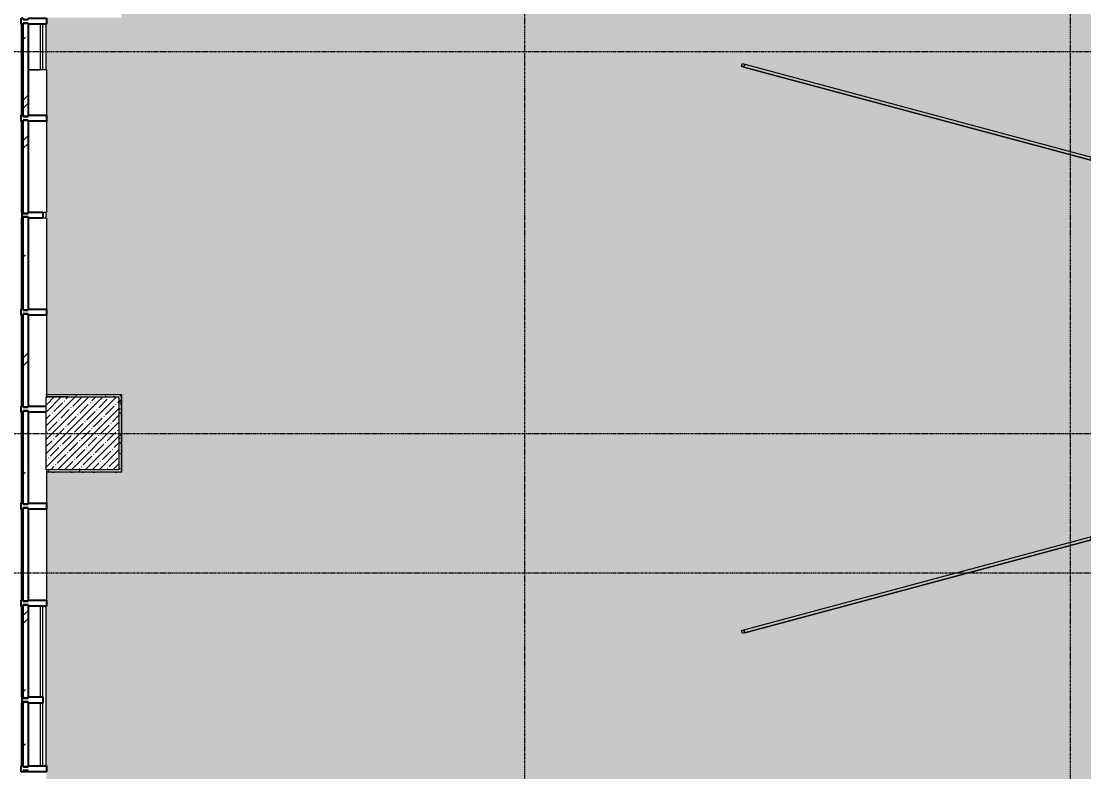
# Model space of a CAD drawing. Header units: millimetres. Extents: x -3917 to 185442, y -8553 to 29000.
# Drawn here: x 3854 to 12620, y 15358 to 21550 of the extents above; entities that cross this region are included whole.
import ezdxf

# ---------------------------------------------------------------- set-up
doc = ezdxf.new("R2010")
doc.units = ezdxf.units.MM
doc.linetypes.add('Осевая', pattern=[31.75, 6.35, -4.7625, 15.875, -4.7625])
for name, color, linetype, lineweight in [('A-ANNO-DIMS', 7, 'Continuous', 9), ('A-ANNO-DIMS-100', 7, 'Continuous', 9), ('A-GLAZ-CURT', 7, 'Continuous', 9), ('A-GLAZ-CURT-1', 7, 'Continuous', 25), ('A-GLAZ-CWMG', 7, 'Continuous', 9), ('A-GLAZ-CWMG-1', 7, 'Continuous', 25), ('I-WALL', 7, 'Continuous', 9), ('S-COLS', 7, 'Continuous', 9), ('Оси-2', 7, 'Осевая', 9)]:
    doc.layers.add(name, color=color, linetype=linetype, lineweight=lineweight)
doc.layers.add('A-CLNG-PATT-1', color=7, linetype='Continuous', lineweight=9, transparency=1)
for name, color, linetype, lineweight, true_color in [('A-WALL-1', 7, 'Continuous', 9, 0x3c3c3c), ('A-WALL-FNSH-1', 7, 'Continuous', 9, 0x3c3c3c), ('E-LITE-EQPM-1', 7, 'Continuous', 9, 0xff8080), ('I-WALL-1', 7, 'Continuous', 9, 0x535353), ('S-COLS-1', 9, 'Continuous', 9, 0x808080), ('S-COLS-2', 7, 'Continuous', 9, 0x3c3c3c)]:
    doc.layers.add(name, color=color, linetype=linetype, lineweight=lineweight, true_color=true_color)
doc.styles.add('ISOCPEUR', font='isocpeur.ttf', dxfattribs={"width": 0.9, "height": 250})
doc.dimstyles.new('ISO-2_5_0_9К_БОЛЬШОЙ', dxfattribs={"dimscale": 304.8, "dimtxt": 248.995294, "dimasz": 0.492126, "dimexe": 0.393701, "dimexo": 0.984252, "dimgap": 0, "dimtad": 1, "dimdec": 0, "dimrnd": 10, "dimzin": 0, "dimdsep": 46, "dimtxsty": 'ISOCPEUR', "dimblk1": 'OBLIQUE', "dimblk2": 'OBLIQUE', "dimsah": 1, "dimcen": 0.09, "dimdle": 0.393701, "dimazin": 0, "dimtfac": 1, "dimtdec": 4, "dimtix": 1, "dimtmove": 0, "dimatfit": 3, "dimfxl": 1, "dimtvp": 1, "dimtolj": 1, "dimtzin": 0, "dimarcsym": 2})
pattern_1 = [(0, (0, 0), (121.92, 30.48), [10.058, -81.382, 10.058, -81.382, -487.68]), (0, (0, 0), (121.92, 30.48), [-182.88, 10.058, -172.822, 10.058, -81.382, -213.36]), (0, (0, 0), (121.92, 30.48), [-457.2, 10.058, -50.902, 10.058, -142.342]), (120, (45.72, 15.24), (-87.356454, 90.345817), [10.058, -81.382, 10.058, -81.382, -487.68]), (120, (45.72, 15.24), (-87.356454, 90.345817), [-182.88, 10.058, -172.822, 10.058, -81.382, -213.36]), (120, (45.72, 15.24), (-87.356454, 90.345817), [-457.2, 10.058, -50.902, 10.058, -142.342]), (240, (60.96, 76.2), (-34.563546, -120.825817), [10.058, -81.382, 10.058, -81.382, -487.68]), (240, (60.96, 76.2), (-34.563546, -120.825817), [-182.88, 10.058, -172.822, 10.058, -81.382, -213.36]), (240, (60.96, 76.2), (-34.563546, -120.825817), [-457.2, 10.058, -50.902, 10.058, -142.342])]

# ---------------------------------------------------------------- blocks, each defined once
blk = doc.blocks.new('Прямоугольный импост - Импост структурный с накладкой - 160мм-23190186-Сводный план потолков 2 этажа в осях 1-12')
at = {"layer": 'A-GLAZ-CWMG'}
for p, q in [((3861.1, 15925.1), (3854.1, 15925.1)), ((3854.1, 15925.1), (3854.1, 15408.1)), ((4011.1, 15925.1), (4011.1, 15408.1))]:
    blk.add_line(p, q, dxfattribs=at)
blk = doc.blocks.new('Системная панель - Стекло - 40мм-22858442-Сводный план потолков 2 этажа в осях 1-12')
at = {"layer": 'A-GLAZ-CURT'}
h = blk.add_hatch(dxfattribs=at)
h.set_pattern_fill('FP_16', color=256, style=0, pattern_type=2)
h.set_pattern_definition([(135, (19450.12, -3971.1), (-282.843, -282.843), [200, -600]), (135, (19550.12, -4171.1), (-282.843, -282.843), [600, -200]), (135, (19650.12, -3771.1), (-282.843, -282.843), [200, -600])])
h.paths.add_polyline_path([(385, 40), (-385, 40), (-385, 0), (385, 0)])
at = {"layer": 'A-GLAZ-CURT-1'}
for p, q in [((-385, 0), (-385, 40)), ((-385, 40), (385, 40)), ((385, 0), (-385, 0)), ((385, 40), (385, 0))]:
    blk.add_line(p, q, dxfattribs=at)
blk = doc.blocks.new('Системная панель - Стекло - 40мм-23190197-Сводный план потолков 2 этажа в осях 1-12')
at = {"layer": 'A-GLAZ-CURT'}
h = blk.add_hatch(dxfattribs=at)
h.set_pattern_fill('FP_18', color=256, style=0, pattern_type=2)
h.set_pattern_definition([(135, (15566.62, -3971.1), (-282.843, -282.843), [200, -600]), (135, (15666.62, -4171.1), (-282.843, -282.843), [600, -200]), (135, (15766.62, -3771.1), (-282.843, -282.843), [200, -600])])
h.paths.add_polyline_path([(268.5, 40), (-268.5, 40), (-268.5, 0), (268.5, 0)])
at = {"layer": 'A-GLAZ-CURT-1'}
for p, q in [((-268.5, 0), (-268.5, 40)), ((-268.5, 40), (268.5, 40)), ((268.5, 0), (-268.5, 0)), ((268.5, 40), (268.5, 0))]:
    blk.add_line(p, q, dxfattribs=at)
blk = doc.blocks.new('Прямоугольный импост - Импост структурный с накладкой - 190мм-22858300-Сводный план потолков 2 этажа в осях 1-12')
at = {"layer": 'A-GLAZ-CWMG-1'}
for p, q in [((0, 17), (-50, 17)), ((-50, 17), (-50, 0)), ((-50, 0), (-40, 0)), ((-40, 0), (-40, -40)), ((-10, 0), (0, 0)), ((-10, -40), (-10, 0)), ((0, 0), (0, 17)), ((-40, -40), (-50, -40)), ((-50, -40), (-50, -190)), ((0, -40), (-10, -40)), ((0, -190), (0, -40)), ((-50, -190), (0, -190))]:
    blk.add_line(p, q, dxfattribs=at)
blk = doc.blocks.new('Прямоугольный импост - Импост структурный с накладкой - 160мм-V12-Сводный план потолков 2 этажа в осях 1-12')
at = {"layer": 'A-GLAZ-CWMG'}
for p, q in [((3854.1, 16725.1), (3854.1, 15975.1)), ((4011.1, 16725.1), (4011.1, 15975.1)), ((3854.1, 15975.1), (3861.1, 15975.1))]:
    blk.add_line(p, q, dxfattribs=at)
blk = doc.blocks.new('Системная панель - Стекло - 40мм-V38-Сводный план потолков 2 этажа в осях 1-12')
at = {"layer": 'A-GLAZ-CURT'}
h = blk.add_hatch(dxfattribs=at)
h.set_pattern_fill('FP_47', color=256, style=0, pattern_type=2)
h.set_pattern_definition([(135, (16250.12, -3971.1), (-282.843, -282.843), [200, -600]), (135, (16350.12, -4171.1), (-282.843, -282.843), [600, -200]), (135, (16450.12, -3771.1), (-282.843, -282.843), [200, -600])])
h.paths.add_polyline_path([(385, 40), (-385, 40), (-385, 0), (385, 0)])
at = {"layer": 'A-GLAZ-CURT-1'}
for p, q in [((-385, 0), (-385, 40)), ((-385, 40), (385, 40)), ((385, 0), (-385, 0)), ((385, 40), (385, 0))]:
    blk.add_line(p, q, dxfattribs=at)
blk = doc.blocks.new('Прямоугольный импост - Импост структурный с накладкой - 190мм-23186009-Сводный план потолков 2 этажа в осях 1-12')
at = {"layer": 'A-GLAZ-CWMG'}
for p, q in [((3854.1, 26325.1), (3854.1, 25575.1)), ((4061.1, 26325.1), (4061.1, 25575.1))]:
    blk.add_line(p, q, dxfattribs=at)
blk = doc.blocks.new('Прямоугольный импост - Импост структурный с накладкой - 190мм-22856798-Сводный план потолков 2 этажа в осях 1-12')
at = {"layer": 'A-GLAZ-CWMG-1'}
for p, q in [((25, 17), (-25, 17)), ((-25, 17), (-25, 0)), ((-25, 0), (-15, 0)), ((-15, 0), (-15, -40)), ((15, 0), (25, 0)), ((15, -40), (15, 0)), ((25, 0), (25, 17)), ((-15, -40), (-25, -40)), ((-25, -40), (-25, -190)), ((25, -40), (15, -40)), ((25, -190), (25, -40)), ((-25, -190), (25, -190))]:
    blk.add_line(p, q, dxfattribs=at)
blk = doc.blocks.new('Системная панель - Стекло - 40мм-22861488-Сводный план потолков 2 этажа в осях 1-12')
at = {"layer": 'A-GLAZ-CURT'}
h = blk.add_hatch(dxfattribs=at)
h.set_pattern_fill('FP_48', color=256, style=0, pattern_type=2)
h.set_pattern_definition([(135, (21050.12, -3971.1), (-282.843, -282.843), [200, -600]), (135, (21150.12, -4171.1), (-282.843, -282.843), [600, -200]), (135, (21250.12, -3771.1), (-282.843, -282.843), [200, -600])])
h.paths.add_polyline_path([(385, 40), (-385, 40), (-385, 0), (385, 0)])
at = {"layer": 'A-GLAZ-CURT-1'}
for p, q in [((-385, 0), (-385, 40)), ((-385, 40), (385, 40)), ((385, 0), (-385, 0)), ((385, 40), (385, 0))]:
    blk.add_line(p, q, dxfattribs=at)
blk = doc.blocks.new('Прямоугольный импост - Импост структурный с накладкой - 190мм-23186014-Сводный план потолков 2 этажа в осях 1-12')
at = {"layer": 'A-GLAZ-CWMG'}
for p, q in [((3871.1, 21150.1), (3854.1, 21150.1)), ((3854.1, 21150.1), (3854.1, 20775.1)), ((4061.1, 21150.1), (3911.1, 21150.1)), ((4061.1, 21150.1), (4061.1, 20775.1))]:
    blk.add_line(p, q, dxfattribs=at)
blk = doc.blocks.new('Системная панель - Стекло - 40мм-V43-Сводный план потолков 2 этажа в осях 1-12')
at = {"layer": 'A-GLAZ-CURT'}
h = blk.add_hatch(dxfattribs=at)
h.set_pattern_fill('FP_53', color=256, style=0, pattern_type=2)
h.set_pattern_definition([(135, (20250.12, -3971.1), (-282.843, -282.843), [200, -600]), (135, (20350.12, -4171.1), (-282.843, -282.843), [600, -200]), (135, (20450.12, -3771.1), (-282.843, -282.843), [200, -600])])
h.paths.add_polyline_path([(385, 40), (-385, 40), (-385, 0), (385, 0)])
at = {"layer": 'A-GLAZ-CURT-1'}
for p, q in [((-385, 0), (-385, 40)), ((-385, 40), (385, 40)), ((385, 0), (-385, 0)), ((385, 40), (385, 0))]:
    blk.add_line(p, q, dxfattribs=at)
blk = doc.blocks.new('Прямоугольный импост - Импост структурный с накладкой - 160мм-23186017-Сводный план потолков 2 этажа в осях 1-12')
at = {"layer": 'A-GLAZ-CWMG'}
for p, q in [((3854.1, 21525.1), (3854.1, 21150.1)), ((4011.1, 21525.1), (4011.1, 21150.1)), ((3854.1, 21150.1), (3871.1, 21150.1)), ((3911.1, 21150.1), (4011.1, 21150.1))]:
    blk.add_line(p, q, dxfattribs=at)
blk = doc.blocks.new('BSC_Колонна _Прямоугольная - 600х600-17858062-Сводный план потолков 2 этажа в осях 1-12')
at = {"layer": 'S-COLS-1'}
h = blk.add_hatch(dxfattribs=at)
h.set_pattern_fill('FP_57', color=256, style=0, pattern_type=2)
h.set_pattern_definition([(45, (-4360, -18150), (-57.02463, 57.02463), []), (45, (-4302.975, -18150), (-57.02463, 57.02463), [100.806, -20.161, 3.353, -16.808])])
h.paths.add_polyline_path([(-300, -300), (300, -300), (300, 300), (-300, 300)])
at = {"layer": 'S-COLS-2'}
for p, q in [((-300, 300), (300, 300)), ((-300, -300), (-300, 300)), ((300, 300), (300, -300)), ((300, -300), (-300, -300))]:
    blk.add_line(p, q, dxfattribs=at)
blk = doc.blocks.new('Прямоугольный импост - Импост структурный с накладкой - 190мм-V54-Сводный план потолков 2 этажа в осях 1-12')
at = {"layer": 'A-GLAZ-CWMG'}
for p, q in [((3854.1, 20725.1), (3854.1, 19975.1)), ((4061.1, 20725.1), (4061.1, 19975.1)), ((3854.1, 19975.1), (3861.1, 19975.1)), ((4031.1, 19975.1), (4061.1, 19975.1))]:
    blk.add_line(p, q, dxfattribs=at)
blk = doc.blocks.new('Прямоугольный импост - Импост структурный с накладкой - 170мм-23998904-Сводный план потолков 2 этажа в осях 1-12')
at = {"layer": 'A-GLAZ-CWMG-1'}
for p, q in [((25, 10), (-25, 10)), ((-25, 10), (-25, 0)), ((-25, 0), (-15, 0)), ((-15, 0), (-15, -40)), ((15, 0), (25, 0)), ((15, -40), (15, 0)), ((25, 0), (25, 10)), ((-15, -40), (-25, -40)), ((-25, -40), (-25, -160)), ((25, -40), (15, -40)), ((25, -160), (25, -40)), ((-25, -160), (25, -160))]:
    blk.add_line(p, q, dxfattribs=at)
blk = doc.blocks.new('Прямоугольный импост - Импост структурный с накладкой - 170мм-23186685-Сводный план потолков 2 этажа в осях 1-12')
at = {"layer": 'A-GLAZ-CWMG'}
for p, q in [((4031.1, 24775.1), (4031.1, 25525.1)), ((4031.1, 23975.1), (4031.1, 24725.1)), ((4031.1, 23175.1), (4031.1, 23925.1)), ((4031.1, 21150.1), (4031.1, 21525.1)), ((4031.1, 15975.1), (4031.1, 16725.1)), ((4031.1, 15408.1), (4031.1, 15925.1)), ((3871.1, 15358.1), (3911.1, 15358.1))]:
    blk.add_line(p, q, dxfattribs=at)
blk = doc.blocks.new('Системная панель - Стекло - 40мм-23933787-Сводный план потолков 2 этажа в осях 1-12')
at = {"layer": 'A-GLAZ-CURT'}
h = blk.add_hatch(dxfattribs=at)
h.set_pattern_fill('FP_70', color=256, style=0, pattern_type=2)
h.set_pattern_definition([(135, (17850.12, -3971.1), (-282.843, -282.843), [200, -600]), (135, (17950.12, -4171.1), (-282.843, -282.843), [600, -200]), (135, (18050.12, -3771.1), (-282.843, -282.843), [200, -600])])
h.paths.add_polyline_path([(385, 40), (-385, 40), (-385, 0), (385, 0)])
at = {"layer": 'A-GLAZ-CURT-1'}
for p, q in [((-385, 0), (-385, 40)), ((-385, 40), (385, 40)), ((385, 0), (-385, 0)), ((385, 40), (385, 0))]:
    blk.add_line(p, q, dxfattribs=at)
blk = doc.blocks.new('Прямоугольный импост - Импост структурный с накладкой - 190мм-23933745-Сводный план потолков 2 этажа в осях 1-12')
at = {"layer": 'A-GLAZ-CWMG'}
for p, q in [((3854.1, 18950.1), (3854.1, 18375.1)), ((4061.1, 18950.1), (4061.1, 18450))]:
    blk.add_line(p, q, dxfattribs=at)
blk = doc.blocks.new('Прямоугольный импост - Импост структурный с накладкой - 190мм-V58-Сводный план потолков 2 этажа в осях 1-12')
at = {"layer": 'A-GLAZ-CWMG-1'}
for p, q in [((25, 17), (-25, 17)), ((-25, 17), (-25, 0)), ((-25, 0), (-15, 0)), ((-15, 0), (-15, -40)), ((15, 0), (25, 0)), ((15, -40), (15, 0)), ((25, 0), (25, 17)), ((-15, -40), (-25, -40)), ((-25, -40), (-25, -188.9)), ((25, -40), (15, -40)), ((25, -188.9), (25, -40))]:
    blk.add_line(p, q, dxfattribs=at)
blk = doc.blocks.new('Прямоугольный импост - Импост структурный с накладкой - 190мм-23933783-Сводный план потолков 2 этажа в осях 1-12')
at = {"layer": 'A-GLAZ-CWMG'}
for p, q in [((3854.1, 18325.1), (3854.1, 17750.1)), ((4061.1, 17850), (4061.1, 17750.1))]:
    blk.add_line(p, q, dxfattribs=at)
blk = doc.blocks.new('Прямоугольный импост - Импост структурный с накладкой - 190мм-23933746-Сводный план потолков 2 этажа в осях 1-12')
at = {"layer": 'A-GLAZ-CWMG'}
for p, q in [((3854.1, 19125.1), (3854.1, 18950.1)), ((4061.1, 19125.1), (4061.1, 18950.1))]:
    blk.add_line(p, q, dxfattribs=at)
blk = doc.blocks.new('Системная панель - Стекло - 40мм-V65-Сводный план потолков 2 этажа в осях 1-12')
at = {"layer": 'A-GLAZ-CURT-1'}
for p, q in [((-385, 0), (-385, 40)), ((-385, 40), (385, 40)), ((385, 0), (-385, 0)), ((385, 40), (385, 0))]:
    blk.add_line(p, q, dxfattribs=at)
blk = doc.blocks.new('Прямоугольный импост - Импост структурный с накладкой - 190мм-23933786-Сводный план потолков 2 этажа в осях 1-12')
at = {"layer": 'A-GLAZ-CWMG'}
for p, q in [((3854.1, 17750.1), (3854.1, 17575.1)), ((4061.1, 17750.1), (4061.1, 17575.1))]:
    blk.add_line(p, q, dxfattribs=at)
blk = doc.blocks.new('Системная панель - Стекло - 40мм-23933750-Сводный план потолков 2 этажа в осях 1-12')
at = {"layer": 'A-GLAZ-CURT'}
h = blk.add_hatch(dxfattribs=at)
h.set_pattern_fill('FP_78', color=256, style=0, pattern_type=2)
h.set_pattern_definition([(135, (18650.12, -3971.1), (-282.843, -282.843), [200, -600]), (135, (18750.12, -4171.1), (-282.843, -282.843), [600, -200]), (135, (18850.12, -3771.1), (-282.843, -282.843), [200, -600])])
h.paths.add_polyline_path([(385, 40), (-385, 40), (-385, 0), (385, 0)])
at = {"layer": 'A-GLAZ-CURT-1'}
for p, q in [((-385, 0), (-385, 40)), ((-385, 40), (385, 40)), ((385, 0), (-385, 0)), ((385, 40), (385, 0))]:
    blk.add_line(p, q, dxfattribs=at)
blk = doc.blocks.new('Прямоугольный импост - Импост структурный с накладкой - 190мм-V66-Сводный план потолков 2 этажа в осях 1-12')
at = {"layer": 'A-GLAZ-CWMG'}
for p, q in [((3861.1, 19925.1), (3854.1, 19925.1)), ((3854.1, 19925.1), (3854.1, 19175.1)), ((4061.1, 19925.1), (4031.1, 19925.1)), ((4061.1, 19925.1), (4061.1, 19175.1))]:
    blk.add_line(p, q, dxfattribs=at)
blk = doc.blocks.new('Downlight - Strip - Линейный светильник-трубка-27641361-Сводный план потолков 2 этажа в осях 1-12')
at = {"layer": 'E-LITE-EQPM-1'}
for p, q in [((-1500, -231.3), (-1500, -205.9)), ((-1500, -205.9), (-1480.9, -205.9)), ((-1480.9, -231.3), (-1500, -231.3)), ((-1480.9, -231.3), (-1480.9, -205.9)), ((-1480.9, -205.9), (1481, -205.9)), ((-1480.9, -205.9), (-1480.9, -231.3)), ((-1480.9, -231.3), (-1480.9, -205.9)), ((-1480.9, -205.9), (-1480.9, -231.3)), ((-1480.9, -205.9), (1481, -205.9)), ((-1480.9, -205.9), (1481, -205.9)), ((1481, -231.3), (-1480.9, -231.3)), ((1481, -231.3), (-1480.9, -231.3)), ((-1480.9, -231.3), (1481, -231.3)), ((1481, -205.9), (1481, -231.3)), ((1481, -231.3), (1481, -205.9)), ((1481, -205.9), (1500, -205.9)), ((1481, -231.3), (1481, -205.9)), ((1481, -205.9), (1481, -231.3)), ((1500, -231.3), (1481, -231.3)), ((1500, -205.9), (1500, -231.3))]:
    blk.add_line(p, q, dxfattribs=at)
blk = doc.blocks.new('DIMBLOCK17-Сводный план потолков 2 этажа в осях 1-12')
at = {"layer": 'A-ANNO-DIMS-100', "lineweight": 20}
for p, q in [((-1645.1, 17000), (-1720.1, 17075)), ((-1645.1, 17000), (-1570.1, 16925)), ((-1645.1, 15000), (-1720.1, 15075)), ((-1645.1, 15000), (-1570.1, 14925))]:
    blk.add_line(p, q, dxfattribs=at)
at = {"layer": 'A-ANNO-DIMS-100'}
for p, q in [((-1839, 17000), (-1525.1, 17000)), ((-1645.1, 17000), (-1839, 17000)), ((-1645.1, 17000), (-1645.1, 15000)), ((9560.6, 15000), (-1765.1, 15000)), ((-1645.1, 15000), (9560.6, 15000))]:
    blk.add_line(p, q, dxfattribs=at)
at = {"layer": 'A-ANNO-DIMS-100', "color": 0, "insert": (-1971.7, 15684), "char_height": 250, "width": 758.478, "attachment_point": 1, "rotation": 90, "line_spacing_factor": 1.149209, "style": 'ISOCPEUR'}
blk.add_mtext('2000', dxfattribs=at)
blk = doc.blocks.new('_Oblique')
at = {"color": 0, "linetype": 'ByBlock', "lineweight": -2}
blk.add_line((-0.5, -0.5), (0.5, 0.5), dxfattribs=at)

msp = doc.modelspace()

# ---------------------------------------------------------------- hatches: boundary and pattern name
at = {"layer": 'A-CLNG-PATT-1'}
h = msp.add_hatch(color=256, dxfattribs=at)
h.paths.add_polyline_path([(12800, 15200), (13690, 15200), (13690, 26500), (9730, 26500), (9730, 26480), (9090, 26480), (9090, 26500), (4680, 26500), (4680, 26480), (4061.1, 26480), (4061.1, 22220), (4680, 22220), (4680, 21580), (4061.1, 21580), (4061.1, 18450), (4066.1, 18450.3), (4066.2, 18470.3), (4680, 18469.2), (4680, 17830), (4064.8, 17830), (4064.8, 17850), (4061.1, 17850), (4060, 15200), (12790, 15200)])
h.paths.add_polyline_path([(13464.9, 17951.5), (13418.1, 17963), (13375.4, 17985.4), (13339.3, 18017.4), (13311.9, 18057.1), (13294.8, 18102.1), (13289, 18150), (13294.8, 18197.9), (13311.9, 18242.9), (13339.3, 18282.6), (13375.4, 18314.6), (13418.1, 18337), (13464.9, 18348.5), (13513.1, 18348.5), (13559.9, 18337), (13602.6, 18314.6), (13638.7, 18282.6), (13666.1, 18242.9), (13683.2, 18197.9), (13689, 18150), (13683.2, 18102.1), (13666.1, 18057.1), (13638.7, 18017.4), (13602.6, 17985.4), (13559.9, 17963), (13513.1, 17951.5)])
h.paths.add_polyline_path([(13513.1, 23241.5), (13464.9, 23241.5), (13418.1, 23253), (13375.4, 23275.4), (13339.3, 23307.4), (13311.9, 23347.1), (13294.8, 23392.1), (13289, 23440), (13294.8, 23487.9), (13311.9, 23532.9), (13339.3, 23572.6), (13375.4, 23604.6), (13418.1, 23627), (13464.9, 23638.5), (13513.1, 23638.5), (13559.9, 23627), (13602.6, 23604.6), (13638.7, 23572.6), (13666.1, 23532.9), (13683.2, 23487.9), (13689, 23440), (13683.2, 23392.1), (13666.1, 23347.1), (13638.7, 23307.4), (13602.6, 23275.4), (13559.9, 23253)])
at = {"layer": 'I-WALL'}
h = msp.add_hatch(dxfattribs=at)
h.set_pattern_fill('FP_79', color=256, style=0, pattern_type=2)
h.set_pattern_definition(pattern_1)
h.paths.add_polyline_path([(4348.6, 18450), (4660, 18450), (4660, 18469.2), (4066.2, 18470.3), (4066.1, 18450.3), (4238.2, 18450)])
h = msp.add_hatch(dxfattribs=at)
h.set_pattern_fill('FP_79', color=256, style=0, pattern_type=2)
h.set_pattern_definition(pattern_1)
h.paths.add_polyline_path([(4680, 17850), (4680, 18469.2), (4660, 18469.2), (4660, 17850)])
h = msp.add_hatch(dxfattribs=at)
h.set_pattern_fill('FP_79', color=256, style=0, pattern_type=2)
h.set_pattern_definition(pattern_1)
h.paths.add_polyline_path([(4680, 17830), (4680, 17850), (4064.8, 17850), (4064.8, 17830), (4660, 17830)])

# ---------------------------------------------------------------- linework, layer by layer
at = {"layer": 'A-WALL-1'}
for p, q in [((4066.1, 18450.3), (4066.2, 18470.3)), ((4238.2, 18450), (4066.1, 18450.3)), ((4066.2, 18470.3), (4680, 18469.2)), ((4064.8, 17830), (4064.8, 17850)), ((4680, 17830), (4064.8, 17830))]:
    msp.add_line(p, q, dxfattribs=at)
at = {"layer": 'A-WALL-FNSH-1'}
for p, q in [((4060, 18470.2), (4681, 18470.2)), ((4060, 18469.2), (4060, 18470.2)), ((4680, 18469.2), (4060, 18469.2)), ((4680, 17830), (4680, 18469.2)), ((4681, 18470.2), (4681, 17829)), ((4064.8, 17829), (4064.8, 17830)), ((4681, 17829), (4064.8, 17829))]:
    msp.add_line(p, q, dxfattribs=at)
at = {"layer": 'I-WALL-1'}
for p, q in [((4060, 21150.1), (4060, 21525.4)), ((4060, 19925.1), (4060, 19975.1)), ((4060, 15408), (4060, 16725.4))]:
    msp.add_line(p, q, dxfattribs=at)
at = {"layer": 'Оси-2'}
for p, q in [((8010, 593.7), (8010, 24898.1)), ((12510, 593.7), (12510, 24898.1)), ((-599.2, 21300), (35990, 21300)), ((-599.2, 18150), (35990, 18150)), ((-599.2, 17000), (35990, 17000))]:
    msp.add_line(p, q, dxfattribs=at)

# ---------------------------------------------------------------- block references
at = {"layer": 'A-GLAZ-CURT', "rotation": 269.9999999999999}
for name, p in [('Системная панель - Стекло - 40мм-22861488-Сводный план потолков 2 этажа в осях 1-12', (3871.1, 21150.1)), ('Системная панель - Стекло - 40мм-V43-Сводный план потолков 2 этажа в осях 1-12', (3871.1, 20350.1)), ('Системная панель - Стекло - 40мм-22858442-Сводный план потолков 2 этажа в осях 1-12', (3871.1, 19550.1)), ('Системная панель - Стекло - 40мм-23933750-Сводный план потолков 2 этажа в осях 1-12', (3871.1, 18750.1)), ('Системная панель - Стекло - 40мм-23933787-Сводный план потолков 2 этажа в осях 1-12', (3871.1, 17950.1)), ('Системная панель - Стекло - 40мм-V65-Сводный план потолков 2 этажа в осях 1-12', (3871.1, 17150.1)), ('Системная панель - Стекло - 40мм-V38-Сводный план потолков 2 этажа в осях 1-12', (3871.1, 16350.1)), ('Системная панель - Стекло - 40мм-23190197-Сводный план потолков 2 этажа в осях 1-12', (3871.1, 15666.6))]:
    msp.add_blockref(name, p, dxfattribs=at)
at = {"layer": 'A-GLAZ-CWMG'}
for name, p in [('Прямоугольный импост - Импост структурный с накладкой - 170мм-23186685-Сводный план потолков 2 этажа в осях 1-12', (0, 0)), ('Прямоугольный импост - Импост структурный с накладкой - 160мм-23186017-Сводный план потолков 2 этажа в осях 1-12', (0, 0)), ('Прямоугольный импост - Импост структурный с накладкой - 190мм-23186014-Сводный план потолков 2 этажа в осях 1-12', (0, 0)), ('Прямоугольный импост - Импост структурный с накладкой - 190мм-V54-Сводный план потолков 2 этажа в осях 1-12', (0, 0)), ('Прямоугольный импост - Импост структурный с накладкой - 190мм-V66-Сводный план потолков 2 этажа в осях 1-12', (0, 0)), ('Прямоугольный импост - Импост структурный с накладкой - 190мм-23933746-Сводный план потолков 2 этажа в осях 1-12', (0, 0)), ('Прямоугольный импост - Импост структурный с накладкой - 190мм-23933745-Сводный план потолков 2 этажа в осях 1-12', (0, 0)), ('Прямоугольный импост - Импост структурный с накладкой - 190мм-23933783-Сводный план потолков 2 этажа в осях 1-12', (0, 0)), ('Прямоугольный импост - Импост структурный с накладкой - 190мм-23933786-Сводный план потолков 2 этажа в осях 1-12', (0, 0)), ('Прямоугольный импост - Импост структурный с накладкой - 190мм-23186009-Сводный план потолков 2 этажа в осях 1-12', (0, -8800)), ('Прямоугольный импост - Импост структурный с накладкой - 160мм-V12-Сводный план потолков 2 этажа в осях 1-12', (0, 0)), ('Прямоугольный импост - Импост структурный с накладкой - 160мм-23190186-Сводный план потолков 2 этажа в осях 1-12', (0, 0))]:
    msp.add_blockref(name, p, dxfattribs=at)
at = {"layer": 'A-GLAZ-CWMG', "extrusion": (0, 0, -1), "rotation": 270.0000000000001}
for name, p in [('Прямоугольный импост - Импост структурный с накладкой - 190мм-22856798-Сводный план потолков 2 этажа в осях 1-12', (-3871.1, 21550.1)), ('Прямоугольный импост - Импост структурный с накладкой - 190мм-22856798-Сводный план потолков 2 этажа в осях 1-12', (-3871.1, 20750.1)), ('Прямоугольный импост - Импост структурный с накладкой - 170мм-23998904-Сводный план потолков 2 этажа в осях 1-12', (-3871.1, 19950.1)), ('Прямоугольный импост - Импост структурный с накладкой - 190мм-22856798-Сводный план потолков 2 этажа в осях 1-12', (-3871.1, 19150.1)), ('Прямоугольный импост - Импост структурный с накладкой - 190мм-V58-Сводный план потолков 2 этажа в осях 1-12', (-3871.1, 18350.1)), ('Прямоугольный импост - Импост структурный с накладкой - 190мм-22856798-Сводный план потолков 2 этажа в осях 1-12', (-3871.1, 17550.1)), ('Прямоугольный импост - Импост структурный с накладкой - 190мм-22856798-Сводный план потолков 2 этажа в осях 1-12', (-3871.1, 16750.1)), ('Прямоугольный импост - Импост структурный с накладкой - 170мм-23998904-Сводный план потолков 2 этажа в осях 1-12', (-3871.1, 15950.1)), ('Прямоугольный импост - Импост структурный с накладкой - 190мм-22858300-Сводный план потолков 2 этажа в осях 1-12', (-3871.1, 15358.1))]:
    msp.add_blockref(name, p, dxfattribs=at)
at = {"layer": 'E-LITE-EQPM-1'}
for p, rotation in [((11306.2, 21011.2), 344.9999999999996), ((11193, 17111.2), 14.99999999999963)]:
    msp.add_blockref('Downlight - Strip - Линейный светильник-трубка-27641361-Сводный план потолков 2 этажа в осях 1-12', p, dxfattribs=dict(at, rotation=rotation))
at = {"layer": 'S-COLS'}
msp.add_blockref('BSC_Колонна _Прямоугольная - 600х600-17858062-Сводный план потолков 2 этажа в осях 1-12', (4360, 18150), dxfattribs=at)

# ---------------------------------------------------------------- dimensions: what is measured, and where the dimension line sits
at = {"layer": 'A-ANNO-DIMS'}
dim = msp.add_linear_dim(base=(-1645.1, 15000), p1=(-1539, 17000), p2=(9860.6, 15000), angle=90, dimstyle='ISO-2_5_0_9К_БОЛЬШОЙ', override={"dimpost": '<>', "dimfxl": 11573.73978}, dxfattribs=at)
dim.commit()
dim.dimension.update_dxf_attribs({"geometry": 'DIMBLOCK17-Сводный план потолков 2 этажа в осях 1-12', "text_midpoint": (-1770.1, 16000)})

doc.saveas('drawing.dxf')
